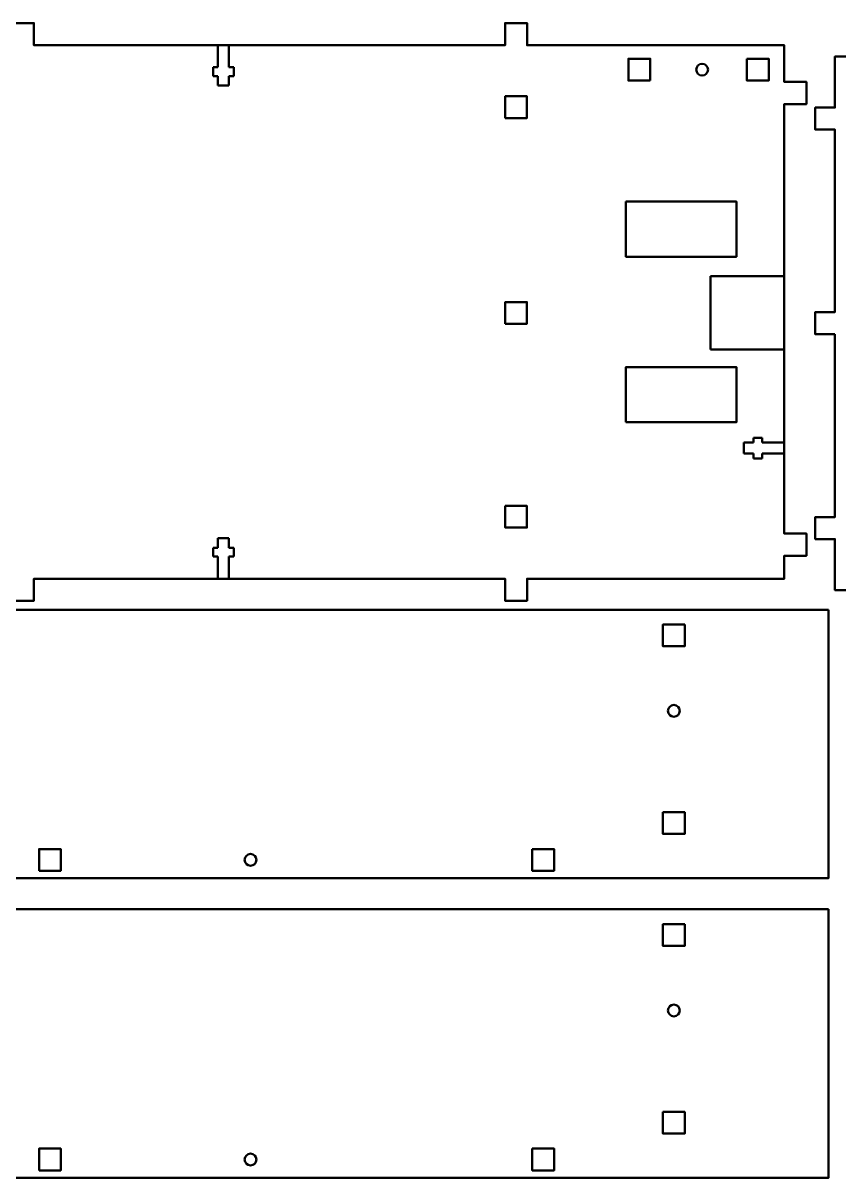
# Model space of a CAD drawing. Header units: millimetres. Extents: x -48 to 621, y -577 to -225.
# Drawn here: x 163.5 to 385.2, y -539.2 to -225.3 of the extents above; entities that cross this region are included whole.
import ezdxf

# ---------------------------------------------------------------- set-up
doc = ezdxf.new("R2010")
doc.units = ezdxf.units.MM
doc.header["$MEASUREMENT"] = 0
doc.layers.add('Layer 1', color=7, linetype='Continuous')

# ---------------------------------------------------------------- blocks, each defined once
blk = doc.blocks.new('block 2')
at = {"layer": 'Layer 1', "color": 5, "lineweight": 50, "true_color": 0x0000ff}
blk.add_lwpolyline([(216.47, -367.94), (216.47, -365.34)], dxfattribs=at)
blk = doc.blocks.new('block 3')
at = {"layer": 'Layer 1', "color": 5, "lineweight": 50, "true_color": 0x0000ff}
blk.add_lwpolyline([(294.52, -356.54), (294.52, -362.44), (300.42, -362.44), (300.42, -356.54), (294.52, -356.54)], dxfattribs=at)
blk = doc.blocks.new('block 5')
at = {"layer": 'Layer 1', "color": 5, "lineweight": 50, "true_color": 0x0000ff}
blk.add_lwpolyline([(216.47, -365.34), (219.47, -365.34)], dxfattribs=at)
blk = doc.blocks.new('block 6')
at = {"layer": 'Layer 1', "color": 5, "lineweight": 50, "true_color": 0x0000ff}
blk.add_lwpolyline([(294.52, -251.14), (294.52, -245.24), (300.42, -245.24), (300.42, -251.14), (294.52, -251.14)], dxfattribs=at)
blk = doc.blocks.new('block 7')
at = {"layer": 'Layer 1', "color": 165, "lineweight": 50, "true_color": 0x336699}
blk.add_lwpolyline([(26.47, -231.34), (-48.03, -231.34), (-48.03, -376.34), (26.47, -376.34), (26.47, -382.34), (32.47, -382.34), (32.47, -376.34), (160.47, -376.34), (160.47, -382.34), (166.47, -382.34), (166.47, -376.34), (294.47, -376.34), (294.47, -382.34), (300.47, -382.34), (300.47, -376.34), (370.32, -376.34), (370.32, -370.09), (376.32, -370.09), (376.32, -364.09), (370.32, -364.09), (370.32, -247.34), (376.32, -247.34), (376.32, -241.34), (370.32, -241.34), (370.32, -231.34), (300.47, -231.34), (300.47, -225.34), (294.47, -225.34), (294.47, -231.34), (166.47, -231.34), (166.47, -225.34), (160.47, -225.34), (160.47, -231.34), (32.47, -231.34), (32.47, -225.34), (26.47, -225.34), (26.47, -231.34)], dxfattribs=at)
blk = doc.blocks.new('block 8')
at = {"layer": 'Layer 1', "color": 5, "lineweight": 50, "true_color": 0x0000ff}
blk.add_lwpolyline([(370.32, -314.09), (350.32, -314.09)], dxfattribs=at)
blk = doc.blocks.new('block 9')
at = {"layer": 'Layer 1', "color": 5, "lineweight": 50, "true_color": 0x0000ff}
blk.add_lwpolyline([(216.47, -376.34), (216.47, -370.34)], dxfattribs=at)
blk = doc.blocks.new('block 10')
at = {"layer": 'Layer 1', "color": 5, "lineweight": 50, "true_color": 0x0000ff}
blk.add_lwpolyline([(219.47, -370.34), (219.47, -376.34)], dxfattribs=at)
blk = doc.blocks.new('block 11')
at = {"layer": 'Layer 1', "color": 5, "lineweight": 50, "true_color": 0x0000ff}
blk.add_lwpolyline([(215.17, -370.34), (215.17, -367.94)], dxfattribs=at)
blk = doc.blocks.new('block 13')
at = {"layer": 'Layer 1', "color": 5, "lineweight": 50, "true_color": 0x0000ff}
blk.add_lwpolyline([(220.77, -367.94), (220.77, -370.34)], dxfattribs=at)
blk = doc.blocks.new('block 14')
at = {"layer": 'Layer 1', "color": 5, "lineweight": 50, "true_color": 0x0000ff}
blk.add_lwpolyline([(219.47, -365.34), (219.47, -367.94)], dxfattribs=at)
blk = doc.blocks.new('block 15')
at = {"layer": 'Layer 1', "color": 5, "lineweight": 50, "true_color": 0x0000ff}
blk.add_lwpolyline([(215.17, -367.94), (216.47, -367.94)], dxfattribs=at)
blk = doc.blocks.new('block 16')
at = {"layer": 'Layer 1', "color": 5, "lineweight": 50, "true_color": 0x0000ff}
blk.add_lwpolyline([(327.32, -273.84), (357.32, -273.84), (357.32, -288.84), (327.32, -288.84), (327.32, -273.84)], dxfattribs=at)
blk = doc.blocks.new('block 17')
at = {"layer": 'Layer 1', "color": 5, "lineweight": 50, "true_color": 0x0000ff}
blk.add_lwpolyline([(219.47, -367.94), (220.77, -367.94)], dxfattribs=at)
blk = doc.blocks.new('block 18')
at = {"layer": 'Layer 1', "color": 5, "lineweight": 50, "true_color": 0x0000ff}
blk.add_lwpolyline([(220.77, -370.34), (219.47, -370.34)], dxfattribs=at)
blk = doc.blocks.new('block 19')
at = {"layer": 'Layer 1', "color": 5, "lineweight": 50, "true_color": 0x0000ff}
blk.add_lwpolyline([(216.47, -370.34), (215.17, -370.34)], dxfattribs=at)
blk = doc.blocks.new('block 25')
at = {"layer": 'Layer 1', "color": 5, "lineweight": 50, "true_color": 0x0000ff}
blk.add_lwpolyline([(350.32, -294.09), (370.32, -294.09)], dxfattribs=at)
blk = doc.blocks.new('block 26')
at = {"layer": 'Layer 1', "color": 5, "lineweight": 50, "true_color": 0x0000ff}
blk.add_lwpolyline([(327.32, -333.84), (357.32, -333.84), (357.32, -318.84), (327.32, -318.84), (327.32, -333.84)], dxfattribs=at)
blk = doc.blocks.new('block 27')
at = {"layer": 'Layer 1', "color": 5, "lineweight": 50, "true_color": 0x0000ff}
blk.add_lwpolyline([(350.32, -314.09), (350.32, -294.09)], dxfattribs=at)
blk = doc.blocks.new('block 30')
at = {"layer": 'Layer 1', "color": 5, "lineweight": 50, "true_color": 0x0000ff}
blk.add_lwpolyline([(216.47, -242.34), (216.47, -239.74)], dxfattribs=at)
blk = doc.blocks.new('block 31')
at = {"layer": 'Layer 1', "color": 5, "lineweight": 50, "true_color": 0x0000ff}
blk.add_lwpolyline([(219.47, -242.34), (216.47, -242.34)], dxfattribs=at)
blk = doc.blocks.new('block 32')
at = {"layer": 'Layer 1', "color": 5, "lineweight": 50, "true_color": 0x0000ff}
blk.add_lwpolyline([(361.92, -339.34), (361.92, -338.04)], dxfattribs=at)
blk = doc.blocks.new('block 33')
at = {"layer": 'Layer 1', "color": 5, "lineweight": 50, "true_color": 0x0000ff}
blk.add_lwpolyline([(359.32, -339.34), (361.92, -339.34)], dxfattribs=at)
blk = doc.blocks.new('block 35')
at = {"layer": 'Layer 1', "color": 5, "lineweight": 50, "true_color": 0x0000ff}
blk.add_lwpolyline([(359.32, -342.34), (359.32, -339.34)], dxfattribs=at)
blk = doc.blocks.new('block 36')
at = {"layer": 'Layer 1', "color": 5, "lineweight": 50, "true_color": 0x0000ff}
blk.add_lwpolyline([(215.17, -237.34), (216.47, -237.34)], dxfattribs=at)
blk = doc.blocks.new('block 38')
at = {"layer": 'Layer 1', "color": 5, "lineweight": 50, "true_color": 0x0000ff}
blk.add_lwpolyline([(219.47, -231.34), (219.47, -237.34)], dxfattribs=at)
blk = doc.blocks.new('block 39')
at = {"layer": 'Layer 1', "color": 5, "lineweight": 50, "true_color": 0x0000ff}
blk.add_lwpolyline([(361.92, -343.64), (361.92, -342.34)], dxfattribs=at)
blk = doc.blocks.new('block 40')
at = {"layer": 'Layer 1', "color": 5, "lineweight": 50, "true_color": 0x0000ff}
blk.add_lwpolyline([(364.32, -338.04), (364.32, -339.34)], dxfattribs=at)
blk = doc.blocks.new('block 41')
at = {"layer": 'Layer 1', "color": 5, "lineweight": 50, "true_color": 0x0000ff}
blk.add_lwpolyline([(361.92, -342.34), (359.32, -342.34)], dxfattribs=at)
blk = doc.blocks.new('block 45')
at = {"layer": 'Layer 1', "color": 5, "lineweight": 50, "true_color": 0x0000ff}
blk.add_lwpolyline([(361.92, -338.04), (364.32, -338.04)], dxfattribs=at)
blk = doc.blocks.new('block 46')
at = {"layer": 'Layer 1', "color": 5, "lineweight": 50, "true_color": 0x0000ff}
blk.add_lwpolyline([(220.77, -237.34), (220.77, -239.74)], dxfattribs=at)
blk = doc.blocks.new('block 49')
at = {"layer": 'Layer 1', "color": 5, "lineweight": 50, "true_color": 0x0000ff}
blk.add_lwpolyline([(370.32, -342.34), (364.32, -342.34)], dxfattribs=at)
blk = doc.blocks.new('block 52')
at = {"layer": 'Layer 1', "color": 5, "lineweight": 50, "true_color": 0x0000ff}
blk.add_lwpolyline([(364.32, -339.34), (370.32, -339.34)], dxfattribs=at)
blk = doc.blocks.new('block 54')
at = {"layer": 'Layer 1', "color": 5, "lineweight": 50, "true_color": 0x0000ff}
blk.add_lwpolyline([(364.32, -343.64), (361.92, -343.64)], dxfattribs=at)
blk = doc.blocks.new('block 55')
at = {"layer": 'Layer 1', "color": 5, "lineweight": 50, "true_color": 0x0000ff}
blk.add_lwpolyline([(220.77, -239.74), (219.47, -239.74)], dxfattribs=at)
blk = doc.blocks.new('block 56')
at = {"layer": 'Layer 1', "color": 5, "lineweight": 50, "true_color": 0x0000ff}
blk.add_lwpolyline([(219.47, -237.34), (220.77, -237.34)], dxfattribs=at)
blk = doc.blocks.new('block 57')
at = {"layer": 'Layer 1', "color": 5, "lineweight": 50, "true_color": 0x0000ff}
blk.add_lwpolyline([(216.47, -239.74), (215.17, -239.74)], dxfattribs=at)
blk = doc.blocks.new('block 61')
at = {"layer": 'Layer 1', "color": 5, "lineweight": 50, "true_color": 0x0000ff}
blk.add_lwpolyline([(219.47, -239.74), (219.47, -242.34)], dxfattribs=at)
blk = doc.blocks.new('block 62')
at = {"layer": 'Layer 1', "color": 5, "lineweight": 50, "true_color": 0x0000ff}
blk.add_lwpolyline([(215.17, -239.74), (215.17, -237.34)], dxfattribs=at)
blk = doc.blocks.new('block 64')
at = {"layer": 'Layer 1', "color": 5, "lineweight": 50, "true_color": 0x0000ff}
blk.add_open_spline([(349.61, -237.99), (349.61, -238.87), (348.89, -239.59), (348.01, -239.59), (347.12, -239.59), (346.41, -238.87), (346.41, -237.99), (346.41, -237.11), (347.12, -236.39), (348.01, -236.39), (348.89, -236.39), (349.61, -237.11), (349.61, -237.99)], degree=3, knots=[0, 0, 0, 0, 1, 1, 1, 2, 2, 2, 3, 3, 3, 4, 4, 4, 4], dxfattribs=at)
blk = doc.blocks.new('block 65')
at = {"layer": 'Layer 1', "color": 5, "lineweight": 50, "true_color": 0x0000ff}
blk.add_lwpolyline([(333.89, -240.94), (327.99, -240.94), (327.99, -235.04), (333.89, -235.04), (333.89, -240.94)], dxfattribs=at)
blk = doc.blocks.new('block 66')
at = {"layer": 'Layer 1', "color": 5, "lineweight": 50, "true_color": 0x0000ff}
blk.add_lwpolyline([(360.19, -235.04), (366.09, -235.04), (366.09, -240.94), (360.19, -240.94), (360.19, -235.04)], dxfattribs=at)
blk = doc.blocks.new('block 68')
at = {"layer": 'Layer 1', "color": 5, "lineweight": 50, "true_color": 0x0000ff}
blk.add_lwpolyline([(364.32, -342.34), (364.32, -343.64)], dxfattribs=at)
blk = doc.blocks.new('block 69')
at = {"layer": 'Layer 1', "color": 5, "lineweight": 50, "true_color": 0x0000ff}
blk.add_lwpolyline([(216.47, -237.34), (216.47, -231.34)], dxfattribs=at)
blk = doc.blocks.new('block 71')
at = {"layer": 'Layer 1', "color": 5, "lineweight": 50, "true_color": 0x0000ff}
blk.add_lwpolyline([(294.52, -307.04), (300.42, -307.04), (300.42, -301.14), (294.52, -301.14), (294.52, -307.04)], dxfattribs=at)
blk = doc.blocks.new('block 72')
at = {"layer": 'Layer 1', "color": 165, "lineweight": 50, "true_color": 0x336699}
blk.add_lwpolyline([(382.32, -384.76), (-48.03, -384.76), (-48.03, -457.76), (382.32, -457.76), (382.32, -384.76)], dxfattribs=at)
blk = doc.blocks.new('block 75')
at = {"layer": 'Layer 1', "color": 5, "lineweight": 50, "true_color": 0x0000ff}
blk.add_open_spline([(223.72, -452.76), (223.72, -451.88), (224.43, -451.16), (225.32, -451.16), (226.2, -451.16), (226.92, -451.88), (226.92, -452.76), (226.92, -453.65), (226.2, -454.36), (225.32, -454.36), (224.43, -454.36), (223.72, -453.65), (223.72, -452.76)], degree=3, knots=[0, 0, 0, 0, 1, 1, 1, 2, 2, 2, 3, 3, 3, 4, 4, 4, 4], dxfattribs=at)
blk = doc.blocks.new('block 77')
at = {"layer": 'Layer 1', "color": 5, "lineweight": 50, "true_color": 0x0000ff}
blk.add_lwpolyline([(343.27, -388.81), (343.27, -394.71), (337.37, -394.71), (337.37, -388.81), (343.27, -388.81)], dxfattribs=at)
blk = doc.blocks.new('block 81')
at = {"layer": 'Layer 1', "color": 5, "lineweight": 50, "true_color": 0x0000ff}
blk.add_lwpolyline([(337.37, -439.81), (343.27, -439.81), (343.27, -445.71), (337.37, -445.71), (337.37, -439.81)], dxfattribs=at)
blk = doc.blocks.new('block 82')
at = {"layer": 'Layer 1', "color": 5, "lineweight": 50, "true_color": 0x0000ff}
blk.add_lwpolyline([(301.87, -449.81), (307.77, -449.81), (307.77, -455.71), (301.87, -455.71), (301.87, -449.81)], dxfattribs=at)
blk = doc.blocks.new('block 85')
at = {"layer": 'Layer 1', "color": 5, "lineweight": 50, "true_color": 0x0000ff}
blk.add_lwpolyline([(167.87, -455.71), (167.87, -449.81), (173.77, -449.81), (173.77, -455.71), (167.87, -455.71)], dxfattribs=at)
blk = doc.blocks.new('block 86')
at = {"layer": 'Layer 1', "color": 5, "lineweight": 50, "true_color": 0x0000ff}
blk.add_open_spline([(338.72, -412.26), (338.72, -411.38), (339.43, -410.66), (340.32, -410.66), (341.2, -410.66), (341.92, -411.38), (341.92, -412.26), (341.92, -413.15), (341.2, -413.86), (340.32, -413.86), (339.43, -413.86), (338.72, -413.15), (338.72, -412.26)], degree=3, knots=[0, 0, 0, 0, 1, 1, 1, 2, 2, 2, 3, 3, 3, 4, 4, 4, 4], dxfattribs=at)
blk = doc.blocks.new('block 91')
at = {"layer": 'Layer 1', "color": 165, "lineweight": 50, "true_color": 0x336699}
blk.add_lwpolyline([(382.32, -466.19), (-48.03, -466.19), (-48.03, -539.19), (382.32, -539.19), (382.32, -466.19)], dxfattribs=at)
blk = doc.blocks.new('block 94')
at = {"layer": 'Layer 1', "color": 5, "lineweight": 50, "true_color": 0x0000ff}
blk.add_open_spline([(223.72, -534.19), (223.72, -533.31), (224.43, -532.59), (225.32, -532.59), (226.2, -532.59), (226.92, -533.31), (226.92, -534.19), (226.92, -535.08), (226.2, -535.79), (225.32, -535.79), (224.43, -535.79), (223.72, -535.08), (223.72, -534.19)], degree=3, knots=[0, 0, 0, 0, 1, 1, 1, 2, 2, 2, 3, 3, 3, 4, 4, 4, 4], dxfattribs=at)
blk = doc.blocks.new('block 96')
at = {"layer": 'Layer 1', "color": 5, "lineweight": 50, "true_color": 0x0000ff}
blk.add_lwpolyline([(343.27, -470.24), (343.27, -476.14), (337.37, -476.14), (337.37, -470.24), (343.27, -470.24)], dxfattribs=at)
blk = doc.blocks.new('block 100')
at = {"layer": 'Layer 1', "color": 5, "lineweight": 50, "true_color": 0x0000ff}
blk.add_lwpolyline([(337.37, -521.24), (343.27, -521.24), (343.27, -527.14), (337.37, -527.14), (337.37, -521.24)], dxfattribs=at)
blk = doc.blocks.new('block 101')
at = {"layer": 'Layer 1', "color": 5, "lineweight": 50, "true_color": 0x0000ff}
blk.add_lwpolyline([(301.87, -531.24), (307.77, -531.24), (307.77, -537.14), (301.87, -537.14), (301.87, -531.24)], dxfattribs=at)
blk = doc.blocks.new('block 104')
at = {"layer": 'Layer 1', "color": 5, "lineweight": 50, "true_color": 0x0000ff}
blk.add_lwpolyline([(167.87, -537.14), (167.87, -531.24), (173.77, -531.24), (173.77, -537.14), (167.87, -537.14)], dxfattribs=at)
blk = doc.blocks.new('block 105')
at = {"layer": 'Layer 1', "color": 5, "lineweight": 50, "true_color": 0x0000ff}
blk.add_open_spline([(338.72, -493.69), (338.72, -492.81), (339.43, -492.09), (340.32, -492.09), (341.2, -492.09), (341.92, -492.81), (341.92, -493.69), (341.92, -494.58), (341.2, -495.29), (340.32, -495.29), (339.43, -495.29), (338.72, -494.58), (338.72, -493.69)], degree=3, knots=[0, 0, 0, 0, 1, 1, 1, 2, 2, 2, 3, 3, 3, 4, 4, 4, 4], dxfattribs=at)
blk = doc.blocks.new('block 110')
at = {"layer": 'Layer 1', "color": 165, "lineweight": 50, "true_color": 0x336699}
blk.add_lwpolyline([(384.1, -309.89), (384.1, -359.59), (378.75, -359.59), (378.75, -365.59), (384.1, -365.59), (384.1, -379.44), (389, -379.44), (389, -385.44), (395, -385.44), (395, -379.44), (433, -379.44), (433, -385.44), (439, -385.44), (439, -379.44), (449, -379.44), (449, -359.44), (427.25, -337.69), (427.25, -276.19), (449, -254.44), (449, -234.44), (439, -234.44), (439, -228.44), (433, -228.44), (433, -234.44), (395, -234.44), (395, -228.44), (389, -228.44), (389, -234.44), (384.1, -234.44), (384.1, -248.29), (378.75, -248.29), (378.75, -254.29), (384.1, -254.29), (384.1, -303.89), (378.75, -303.89), (378.75, -309.89), (384.1, -309.89)], dxfattribs=at)

msp = doc.modelspace()

# ---------------------------------------------------------------- block references
at = {"layer": 'Layer 1'}
for name in ['block 7', 'block 110', 'block 69', 'block 38', 'block 65', 'block 66', 'block 36', 'block 62', 'block 56', 'block 46', 'block 64', 'block 57', 'block 30', 'block 55', 'block 61', 'block 31', 'block 6', 'block 16', 'block 25', 'block 27', 'block 71', 'block 8', 'block 26', 'block 32', 'block 45', 'block 40', 'block 33', 'block 35', 'block 52', 'block 41', 'block 39', 'block 54', 'block 49', 'block 68', 'block 3', 'block 2', 'block 5', 'block 14', 'block 11', 'block 15', 'block 19', 'block 9', 'block 17', 'block 10', 'block 18', 'block 13', 'block 72', 'block 77', 'block 86', 'block 81', 'block 85', 'block 75', 'block 82', 'block 91', 'block 96', 'block 105', 'block 100', 'block 104', 'block 94', 'block 101']:
    msp.add_blockref(name, (0, 0), dxfattribs=at)

doc.saveas('drawing.dxf')
